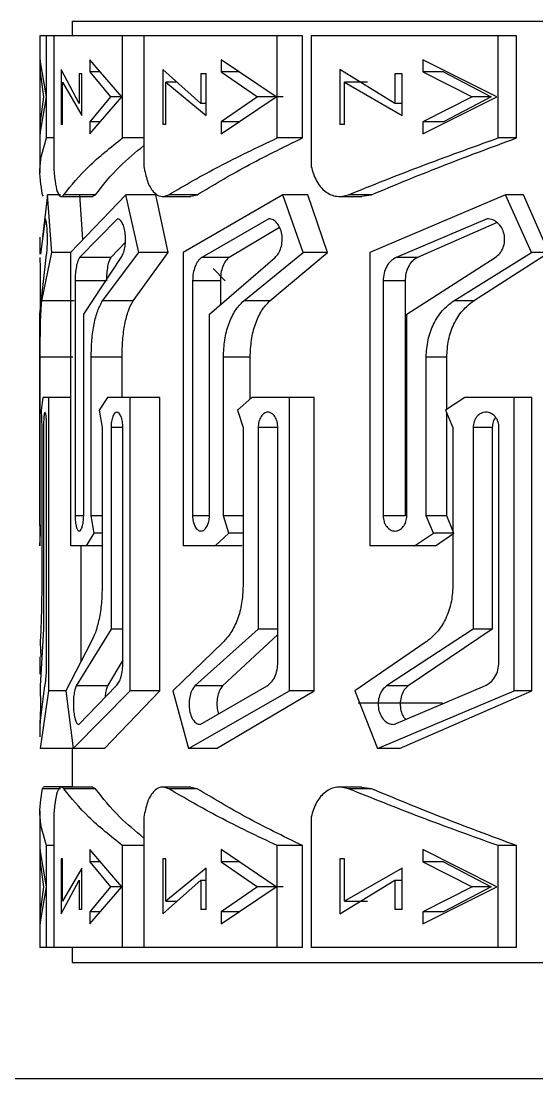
# Model space of a CAD drawing. Header units: millimetres. Extents: x 53 to 376, y 29 to 265.
# Drawn here: x 335.02 to 342.96, y 131.38 to 147.68 of the extents above; entities that cross this region are included whole.
import ezdxf

# ---------------------------------------------------------------- set-up
doc = ezdxf.new("R2010")
doc.units = ezdxf.units.MM

msp = doc.modelspace()

# ---------------------------------------------------------------- linework, layer by layer
at = {"color": 7, "linetype": 'Continuous', "lineweight": 25}
for p, q in [((335.8038, 147.6771), (335.8038, 147.45)), ((335.8038, 147.6771), (367.3038, 147.6771)), ((335.3038, 147.45), (335.3038, 145.342)), ((335.4075, 147.45), (335.3038, 147.45)), ((335.4075, 145.8776), (335.4075, 147.45)), ((335.5176, 147.45), (335.4075, 147.45)), ((335.5176, 147.45), (335.5176, 145.4403)), ((336.5777, 147.45), (335.5176, 147.45)), ((336.5777, 145.8776), (336.5777, 147.45)), ((336.9073, 147.45), (336.5777, 147.45)), ((336.9073, 147.45), (336.9073, 145.4403)), ((338.9612, 147.45), (336.9073, 147.45)), ((338.9612, 145.8776), (338.9612, 147.45)), ((339.3487, 147.45), (338.9612, 147.45)), ((339.3487, 145.8776), (339.3487, 147.45)), ((339.4836, 147.45), (339.4836, 145.4403)), ((342.3649, 147.45), (339.4836, 147.45)), ((342.3649, 145.8776), (342.3649, 147.45)), ((342.6477, 147.45), (342.3649, 147.45)), ((342.6477, 145.8776), (342.6477, 147.45)), ((335.3084, 147.0829), (335.3084, 146.8963)), ((335.4045, 146.5111), (335.3084, 147.0829)), ((336.5673, 146.5111), (336.0749, 147.0829)), ((336.0749, 147.0829), (336.0749, 146.8963)), ((338.9443, 146.5111), (338.0954, 147.0829)), ((338.0954, 147.0829), (338.0954, 146.8963)), ((342.3428, 146.5111), (341.2062, 147.0829)), ((341.2062, 147.0829), (341.2062, 146.8963)), ((335.3084, 146.8963), (335.3594, 146.5111)), ((335.9116, 146.4094), (335.6346, 146.9316)), ((335.6346, 146.9316), (335.6346, 146.0824)), ((335.9531, 146.8631), (335.9116, 146.8631)), ((335.9116, 146.8631), (335.9116, 146.4094)), ((335.9531, 146.2248), (335.9531, 146.8631)), ((336.0749, 146.8963), (336.3937, 146.5111)), ((336.2356, 146.8963), (336.0749, 146.8963)), ((337.7855, 146.4094), (337.1984, 146.9316)), ((337.1984, 146.9316), (337.1984, 146.0824)), ((337.8661, 146.8631), (337.7855, 146.8631)), ((337.7855, 146.8631), (337.7855, 146.4094)), ((337.8661, 146.2248), (337.8661, 146.8631)), ((338.0954, 146.8963), (338.6562, 146.5111)), ((338.3725, 146.8963), (338.0954, 146.8963)), ((340.7749, 146.4094), (339.9252, 146.9316)), ((339.9252, 146.9316), (339.9252, 146.0824)), ((340.8881, 146.8631), (340.7749, 146.8631)), ((340.7749, 146.8631), (340.7749, 146.4094)), ((340.8881, 146.2248), (340.8881, 146.8631)), ((341.2062, 146.8963), (341.9636, 146.5111)), ((341.5246, 146.8963), (341.2062, 146.8963)), ((341.5246, 146.8963), (342.2587, 146.5111)), ((335.6556, 146.0824), (335.6556, 146.7365)), ((335.6556, 146.7365), (335.9531, 146.2248)), ((337.247, 146.0824), (337.247, 146.7365)), ((337.247, 146.7365), (337.8661, 146.2248)), ((337.4178, 146.7365), (337.247, 146.7365)), ((339.9974, 146.0824), (339.9974, 146.7365)), ((339.9974, 146.7365), (340.8881, 146.2248)), ((340.353, 146.7365), (339.9974, 146.7365)), ((335.3594, 146.5111), (335.3084, 146.1259)), ((335.3084, 145.9392), (335.4045, 146.5111)), ((336.3937, 146.5111), (336.0749, 146.1259)), ((336.0749, 145.9392), (336.5673, 146.5111)), ((336.5673, 146.5111), (336.3937, 146.5111)), ((338.6562, 146.5111), (338.0954, 146.1259)), ((338.0954, 145.9392), (338.9443, 146.5111)), ((339.0531, 146.5111), (338.6562, 146.5111)), ((341.9636, 146.5111), (341.2062, 146.1259)), ((341.2062, 145.9392), (342.3428, 146.5111)), ((342.2587, 146.5111), (341.5246, 146.1259)), ((342.2587, 146.5111), (341.9636, 146.5111)), ((337.8661, 146.4094), (337.7855, 146.4094)), ((340.8881, 146.4094), (340.7749, 146.4094)), ((335.3084, 146.1259), (335.3084, 145.9392)), ((335.6556, 146.0824), (335.6346, 146.0824)), ((336.0749, 146.1259), (336.0749, 145.9392)), ((336.2356, 146.1259), (336.0749, 146.1259)), ((337.247, 146.0824), (337.1984, 146.0824)), ((338.0954, 146.1259), (338.0954, 145.9392)), ((338.3725, 146.1259), (338.0954, 146.1259)), ((339.9974, 146.0824), (339.9252, 146.0824)), ((341.2062, 146.1259), (341.2062, 145.9392)), ((341.5246, 146.1259), (341.2062, 146.1259)), ((335.5176, 145.8776), (335.4075, 145.8776)), ((336.9073, 145.8776), (336.5777, 145.8776)), ((339.3487, 145.8776), (338.9612, 145.8776)), ((342.6477, 145.8776), (342.3649, 145.8776)), ((335.363, 144.9823), (335.3454, 145.0029)), ((335.4231, 145.0029), (335.3466, 144.3471)), ((335.4885, 144.1122), (335.4231, 145.0029)), ((335.6204, 145.0029), (335.4231, 145.0029)), ((335.6294, 144.9756), (336.1194, 144.9756)), ((336.1633, 145.0029), (335.6747, 145.0029)), ((336.6302, 145.0029), (335.7779, 144.1122)), ((335.9686, 144.3116), (335.9195, 145.0029)), ((336.1195, 144.9822), (336.1633, 145.0029)), ((336.8275, 144.1122), (336.6302, 145.0029)), ((337.0894, 145.0029), (336.6302, 145.0029)), ((337.2806, 144.1122), (337.0894, 145.0029)), ((337.1862, 144.9756), (337.6284, 144.9756)), ((337.7293, 145.0029), (337.2905, 145.0029)), ((339.0464, 145.0029), (337.5146, 144.1122)), ((337.6282, 144.9823), (337.7293, 145.0029)), ((339.3596, 144.1122), (339.0464, 145.0029)), ((339.4312, 145.0029), (339.0464, 145.0029)), ((339.7348, 144.1122), (339.4312, 145.0029)), ((339.9071, 144.9756), (340.2655, 144.9756)), ((340.4153, 145.0029), (340.0617, 145.0029)), ((340.2652, 144.9823), (340.4153, 145.0029)), ((342.4758, 145.0029), (340.3888, 144.1122)), ((342.8795, 144.1122), (342.4758, 145.0029)), ((342.7551, 145.0029), (342.4758, 145.0029)), ((343.1464, 144.1122), (342.7551, 145.0029)), ((335.3856, 144.6326), (335.3119, 144.0899)), ((336.4992, 144.6326), (335.9177, 144.0366)), ((338.8324, 144.6326), (337.7975, 144.0366)), ((342.1962, 144.6326), (340.7918, 144.0366)), ((342.3492, 144.5735), (341.1229, 144.0366)), ((338.9986, 144.4987), (338.2208, 144.0366)), ((335.3038, 144.3471), (335.3038, 144.0899)), ((336.6228, 144.2735), (336.3988, 144.0366)), ((335.3341, 143.3702), (335.4885, 144.1122)), ((335.7779, 144.1122), (335.4885, 144.1122)), ((335.7779, 144.1122), (335.7779, 139.5962)), ((336.2706, 143.3702), (336.8275, 144.1122)), ((336.7409, 143.3702), (337.2806, 144.1122)), ((337.2806, 144.1122), (336.8275, 144.1122)), ((337.5146, 144.1122), (337.5146, 139.5962)), ((338.4453, 143.3702), (339.3596, 144.1122)), ((338.8486, 143.3702), (339.7348, 144.1122)), ((339.7348, 144.1122), (339.3596, 144.1122)), ((340.3888, 144.1122), (340.3888, 139.5962)), ((341.6819, 143.3702), (342.8795, 144.1122)), ((341.9856, 143.3702), (343.1464, 144.1122)), ((343.1464, 144.1122), (342.8795, 144.1122)), ((335.304, 143.1615), (335.4015, 144.0366)), ((336.3988, 144.0366), (335.9177, 144.0366)), ((335.9794, 143.1615), (336.5568, 144.0366)), ((338.2208, 144.0366), (337.7975, 144.0366)), ((337.9165, 143.1615), (338.9272, 144.0366)), ((341.1229, 144.0366), (340.7918, 144.0366)), ((340.9585, 143.1615), (342.3205, 144.0366)), ((337.9728, 143.8646), (338.1603, 143.6771)), ((335.3094, 143.675), (335.3094, 143.2108)), ((335.8473, 143.675), (335.8473, 140.0583)), ((336.3306, 143.675), (335.8473, 143.675)), ((337.6576, 143.675), (337.6576, 140.0583)), ((338.0851, 143.675), (337.6576, 143.675)), ((338.0851, 143.675), (338.0851, 143.3076)), ((340.5937, 143.675), (340.5937, 140.0583)), ((340.9309, 143.675), (340.5937, 143.675)), ((340.9309, 143.675), (340.9309, 140.0583)), ((335.8332, 143.3702), (335.3341, 143.3702)), ((336.7409, 143.3702), (336.2706, 143.3702)), ((338.8486, 143.3702), (338.4453, 143.3702)), ((341.9856, 143.3702), (341.6819, 143.3702)), ((335.304, 140.0583), (335.304, 143.1615)), ((335.9794, 140.0583), (335.9794, 143.1615)), ((337.9165, 140.0583), (337.9165, 143.1615)), ((340.9585, 140.0583), (340.9585, 143.1615)), ((335.3101, 140.0583), (335.3101, 142.5004)), ((335.8099, 142.5004), (335.3101, 142.5004)), ((336.0948, 140.0583), (336.0948, 142.5004)), ((336.5705, 142.5004), (336.0948, 142.5004)), ((336.5705, 141.8783), (336.5705, 142.5004)), ((338.1319, 140.0583), (338.1319, 142.5004)), ((338.5449, 142.5004), (338.1319, 142.5004)), ((338.5449, 141.8545), (338.5449, 142.5004)), ((341.2564, 140.0583), (341.2564, 142.5004)), ((341.5733, 142.5004), (341.2564, 142.5004)), ((341.5733, 141.6999), (341.5733, 142.5004)), ((335.3486, 141.8783), (335.325, 141.6863)), ((335.4434, 141.8783), (335.3486, 141.8783)), ((335.4434, 137.3622), (335.4434, 141.8783)), ((335.7779, 141.8783), (335.4434, 141.8783)), ((336.3445, 141.8783), (336.2157, 141.6863)), ((336.6946, 141.8783), (336.3445, 141.8783)), ((336.6946, 137.3622), (336.6946, 141.8783)), ((337.1518, 141.8783), (336.6946, 141.8783)), ((337.1518, 137.3622), (337.1518, 141.8783)), ((338.5726, 141.8783), (338.349, 141.6863)), ((339.1497, 141.8783), (338.5726, 141.8783)), ((339.1497, 137.3622), (339.1497, 141.8783)), ((339.5313, 141.8783), (339.1497, 141.8783)), ((339.5313, 137.3622), (339.5313, 141.8783)), ((341.8523, 141.8783), (341.5521, 141.6863)), ((342.6096, 141.8783), (341.8523, 141.8783)), ((342.6096, 137.3622), (342.6096, 141.8783)), ((342.8848, 141.8783), (342.6096, 141.8783)), ((342.8848, 137.3622), (342.8848, 141.8783)), ((335.325, 141.6863), (335.3331, 141.4161)), ((336.2157, 141.6863), (336.2646, 141.4161)), ((338.349, 141.6863), (338.4347, 141.4161)), ((341.5521, 141.6863), (341.6677, 141.4161)), ((341.5733, 140.0583), (341.5733, 141.6368)), ((335.3331, 141.4161), (335.3331, 138.974)), ((335.361, 141.4161), (335.361, 138.3129)), ((335.4092, 137.7994), (335.4092, 141.4161)), ((336.2646, 141.4161), (336.2646, 138.974)), ((336.4007, 141.4161), (336.4007, 138.3129)), ((336.5836, 137.7994), (336.5836, 141.4161)), ((338.4347, 141.4161), (338.4347, 138.974)), ((338.668, 141.4161), (338.668, 138.3129)), ((338.9708, 137.7994), (338.9708, 141.4161)), ((341.6677, 141.4161), (341.6677, 138.974)), ((341.9792, 141.4161), (341.9792, 138.3129)), ((342.2738, 141.4161), (341.9792, 141.4161)), ((342.2738, 141.4161), (342.2738, 138.3129)), ((342.3774, 137.7994), (342.3774, 141.4161)), ((335.3148, 139.7881), (335.3101, 140.0583)), ((336.1405, 139.7881), (336.0948, 140.0583)), ((336.2646, 140.0583), (336.0948, 140.0583)), ((338.2149, 139.7881), (338.1319, 140.0583)), ((338.4347, 140.0583), (338.1319, 140.0583)), ((340.9309, 140.0583), (340.5937, 140.0583)), ((341.37, 139.7881), (341.2564, 140.0583)), ((341.5733, 140.0583), (341.2564, 140.0583)), ((341.6833, 139.7881), (341.5733, 140.0583)), ((335.3038, 139.9068), (335.3038, 139.5962)), ((335.3053, 139.5962), (335.3148, 139.7881)), ((336.0251, 139.5962), (336.1405, 139.7881)), ((336.2646, 139.7881), (336.1405, 139.7881)), ((338.0029, 139.5962), (338.2149, 139.7881)), ((338.4347, 139.7881), (338.2149, 139.7881)), ((341.0785, 139.5962), (341.37, 139.7881)), ((341.6833, 139.7881), (341.37, 139.7881)), ((341.4008, 139.5962), (341.6833, 139.7881)), ((335.3053, 139.5962), (335.3038, 139.5962)), ((336.0251, 139.5962), (335.7779, 139.5962)), ((335.9391, 137.815), (335.9391, 139.5962)), ((336.2646, 139.5962), (336.0251, 139.5962)), ((338.0029, 139.5962), (337.5146, 139.5962)), ((338.4198, 139.5962), (338.0029, 139.5962)), ((341.0785, 139.5962), (340.3888, 139.5962)), ((341.4008, 139.5962), (341.0785, 139.5962)), ((335.361, 138.3129), (335.3078, 137.4378)), ((336.4007, 138.3129), (335.8651, 137.4378)), ((336.5836, 138.3129), (336.4007, 138.3129)), ((338.668, 138.3129), (337.6935, 137.4378)), ((338.9708, 138.2261), (338.12, 137.4378)), ((338.9708, 138.3129), (338.668, 138.3129)), ((341.9792, 138.3129), (340.6448, 137.4378)), ((342.2738, 138.3129), (340.9804, 137.4378)), ((342.2738, 138.3129), (341.9792, 138.3129)), ((335.3096, 138.1043), (335.3175, 137.8846)), ((336.0893, 138.1043), (335.7039, 137.3622)), ((338.1219, 138.1043), (337.3556, 137.3622)), ((341.2427, 138.1043), (340.1576, 137.3622)), ((335.3038, 137.8846), (335.3038, 137.6195)), ((336.5836, 137.8352), (336.3479, 137.4378)), ((335.313, 136.4716), (335.4434, 137.3622)), ((335.3139, 136.9104), (335.3811, 137.4378)), ((335.7039, 137.3622), (335.4434, 137.3622)), ((335.7039, 137.3622), (335.8172, 136.4716)), ((335.8172, 136.4716), (336.6946, 137.3622)), ((336.3479, 137.4378), (335.8651, 137.4378)), ((335.9053, 136.8419), (336.482, 137.4378)), ((336.3014, 136.4716), (337.1518, 137.3622)), ((337.1518, 137.3622), (336.6946, 137.3622)), ((337.3556, 137.3622), (337.5963, 136.4716)), ((337.5963, 136.4716), (339.1497, 137.3622)), ((338.12, 137.4378), (337.6935, 137.4378)), ((337.7732, 136.8419), (338.804, 137.4378)), ((338.0258, 136.4716), (339.5313, 137.3622)), ((339.5313, 137.3622), (339.1497, 137.3622)), ((340.1576, 137.3622), (340.5062, 136.4716)), ((340.5062, 136.4716), (342.6096, 137.3622)), ((340.9804, 137.4378), (340.6448, 137.4378)), ((340.7575, 136.8419), (342.1588, 137.4378)), ((340.8461, 136.4716), (342.8848, 137.3622)), ((342.8848, 137.3622), (342.6096, 137.3622)), ((340.2069, 137.1771), (341.5069, 137.1771)), ((335.3038, 136.9104), (335.3038, 136.6529)), ((335.8127, 136.4716), (335.313, 136.4716)), ((335.8038, 136.4716), (335.8038, 135.8785)), ((336.3014, 136.4716), (335.8172, 136.4716)), ((338.0258, 136.4716), (337.5963, 136.4716)), ((340.8461, 136.4716), (340.5062, 136.4716)), ((335.3454, 135.8512), (335.3608, 135.8693)), ((335.8038, 135.879), (335.3603, 135.879)), ((336.1194, 135.8785), (335.6294, 135.8785)), ((336.1633, 135.8512), (335.6747, 135.8512)), ((336.1633, 135.8512), (336.1195, 135.8718)), ((337.6284, 135.8785), (337.1863, 135.8785)), ((337.7293, 135.8512), (337.2905, 135.8512)), ((337.7293, 135.8512), (337.6283, 135.8718)), ((340.2656, 135.8785), (339.9072, 135.8785)), ((340.4153, 135.8512), (340.0617, 135.8512)), ((340.4153, 135.8512), (340.2652, 135.8718)), ((335.3038, 135.5121), (335.3038, 133.4041)), ((335.5176, 135.4139), (335.5176, 133.4041)), ((336.9073, 135.4139), (336.9073, 133.4041)), ((339.4836, 135.4139), (339.4836, 133.4041)), ((335.5176, 134.9765), (335.4075, 134.9765)), ((335.4075, 133.4041), (335.4075, 134.9765)), ((336.5777, 133.4041), (336.5777, 134.9765)), ((336.9073, 134.9765), (336.5777, 134.9765)), ((338.9612, 133.4041), (338.9612, 134.9765)), ((339.3487, 134.9765), (338.9612, 134.9765)), ((339.3487, 133.4041), (339.3487, 134.9765)), ((342.3649, 133.4041), (342.3649, 134.9765)), ((342.6477, 134.9765), (342.3649, 134.9765)), ((342.6477, 133.4041), (342.6477, 134.9765)), ((335.3084, 134.9149), (335.3084, 134.7282)), ((335.4045, 134.343), (335.3084, 134.9149)), ((335.6556, 134.7717), (335.6346, 134.7717)), ((335.6346, 134.7717), (335.6346, 133.9225)), ((335.6556, 134.1176), (335.6556, 134.7717)), ((336.5673, 134.343), (336.0749, 134.9149)), ((336.0749, 134.9149), (336.0749, 134.7282)), ((337.247, 134.7717), (337.1984, 134.7717)), ((337.1984, 134.7717), (337.1984, 133.9225)), ((337.247, 134.1176), (337.247, 134.7717)), ((338.9443, 134.343), (338.0954, 134.9149)), ((338.0954, 134.9149), (338.0954, 134.7282)), ((339.9974, 134.7717), (339.9252, 134.7717)), ((339.9252, 134.7717), (339.9252, 133.9225)), ((339.9974, 134.1176), (339.9974, 134.7717)), ((342.3428, 134.343), (341.2062, 134.9149)), ((341.2062, 134.9149), (341.2062, 134.7282)), ((335.3084, 134.7282), (335.3594, 134.343)), ((335.9531, 134.6293), (335.6556, 134.1176)), ((335.9531, 133.991), (335.9531, 134.6293)), ((336.0749, 134.7282), (336.3937, 134.343)), ((336.2356, 134.7282), (336.0749, 134.7282)), ((337.8661, 134.6293), (337.247, 134.1176)), ((337.8661, 133.991), (337.8661, 134.6293)), ((338.0954, 134.7282), (338.6562, 134.343)), ((338.3725, 134.7282), (338.0954, 134.7282)), ((340.8881, 134.6293), (339.9974, 134.1176)), ((340.8881, 133.991), (340.8881, 134.6293)), ((341.2062, 134.7282), (341.9636, 134.343)), ((341.5246, 134.7282), (341.2062, 134.7282)), ((341.5246, 134.7282), (342.2587, 134.343)), ((335.6346, 133.9225), (335.9116, 134.4447)), ((335.9116, 134.4447), (335.9116, 133.991)), ((337.1984, 133.9225), (337.7855, 134.4447)), ((337.7855, 134.4447), (337.7855, 133.991)), ((337.7855, 134.4447), (337.8661, 134.4447)), ((339.9252, 133.9225), (340.7749, 134.4447)), ((340.7749, 134.4447), (340.7749, 133.991)), ((340.7749, 134.4447), (340.8881, 134.4447)), ((335.3594, 134.343), (335.3084, 133.9578)), ((335.3084, 133.7712), (335.4045, 134.343)), ((336.0749, 133.7712), (336.5673, 134.343)), ((336.3937, 134.343), (336.0749, 133.9578)), ((336.5673, 134.343), (336.3937, 134.343)), ((338.0954, 133.7712), (338.9443, 134.343)), ((338.6562, 134.343), (338.0954, 133.9578)), ((339.0531, 134.343), (338.6562, 134.343)), ((341.2062, 133.7712), (342.3428, 134.343)), ((341.9636, 134.343), (341.2062, 133.9578)), ((342.2587, 134.343), (341.5246, 133.9578)), ((342.2587, 134.343), (341.9636, 134.343)), ((337.247, 134.1176), (337.4178, 134.1176)), ((339.9974, 134.1176), (340.353, 134.1176)), ((335.3084, 133.9578), (335.3084, 133.7712)), ((335.9531, 133.991), (335.9116, 133.991)), ((336.0749, 133.9578), (336.0749, 133.7712)), ((336.2356, 133.9578), (336.0749, 133.9578)), ((337.8661, 133.991), (337.7855, 133.991)), ((338.0954, 133.9578), (338.0954, 133.7712)), ((338.3725, 133.9578), (338.0954, 133.9578)), ((340.8881, 133.991), (340.7749, 133.991)), ((341.2062, 133.9578), (341.2062, 133.7712)), ((341.5246, 133.9578), (341.2062, 133.9578)), ((335.4075, 133.4041), (335.3038, 133.4041)), ((335.5176, 133.4041), (335.4075, 133.4041)), ((336.5777, 133.4041), (335.5176, 133.4041)), ((335.8038, 133.4041), (335.8038, 133.1771)), ((336.9073, 133.4041), (336.5777, 133.4041)), ((338.9612, 133.4041), (336.9073, 133.4041)), ((339.3487, 133.4041), (338.9612, 133.4041)), ((342.3649, 133.4041), (339.4836, 133.4041)), ((342.6477, 133.4041), (342.3649, 133.4041)), ((335.8038, 133.1771), (367.3038, 133.1771)), ((362.9728, 131.3828), (302.9494, 131.3828))]:
    msp.add_line(p, q, dxfattribs=at)
at = {"color": 8, "linetype": 'Continuous', "lineweight": 25}
for p, q in [((336.5836, 141.4161), (336.4007, 141.4161)), ((338.9708, 141.4161), (338.668, 141.4161)), ((335.9794, 140.0583), (335.8473, 140.0583)), ((337.9165, 140.0583), (337.6576, 140.0583)), ((335.6205, 135.8512), (335.3454, 135.8512))]:
    msp.add_line(p, q, dxfattribs=at)
at = {"color": 7, "linetype": 'Continuous', "lineweight": 25}
for points, knots in [([(335.3454, 145.0029), (335.3212, 145.1487), (335.2728, 145.4403), (335.3626, 145.7318), (335.4075, 145.8776)], [0, 0, 0, 0, 0.4999999, 1, 1, 1, 1]), ([(335.6747, 145.0029), (335.7923, 145.1487), (336.0274, 145.4403), (336.3943, 145.7318), (336.5777, 145.8776)], [0, 0, 0, 0, 0.5, 1, 1, 1, 1]), ([(337.2905, 145.0029), (337.5402, 145.1487), (338.0398, 145.4403), (338.6541, 145.7318), (338.9612, 145.8776)], [0, 0, 0, 0, 0.5000001, 1, 1, 1, 1]), ([(337.7293, 145.0029), (337.9714, 145.1487), (338.4556, 145.4403), (339.051, 145.7318), (339.3487, 145.8776)], [0, 0, 0, 0, 0.4999999, 1, 1, 1, 1]), ([(340.0617, 145.0029), (340.4235, 145.1487), (341.1471, 145.4403), (341.959, 145.7318), (342.3649, 145.8776)], [0, 0, 0, 0, 0.5, 1, 1, 1, 1]), ([(340.4153, 145.0029), (340.766, 145.1487), (341.4673, 145.4403), (342.2542, 145.7318), (342.6477, 145.8776)], [0, 0, 0, 0, 0.5000002, 1, 1, 1, 1]), ([(336.1633, 145.0029), (336.2756, 145.1487), (336.4709, 145.4021), (336.7772, 145.6555), (336.9073, 145.7632)], [0, 0, 0, 0, 0.5752583, 1, 1, 1, 1]), ([(335.5176, 145.4403), (335.5233, 145.361), (335.5349, 145.2014), (335.5719, 145.039), (335.6202, 144.9571), (335.6565, 144.9876), (335.6747, 145.0029)], [0, 0, 0, 0, 0.2464346, 0.4957896, 0.747603, 1, 1, 1, 1]), ([(336.9073, 145.4403), (336.9226, 145.361), (336.9535, 145.2014), (337.0484, 145.039), (337.1659, 144.9571), (337.2489, 144.9876), (337.2905, 145.0029)], [0, 0, 0, 0, 0.2464349, 0.4957897, 0.747603, 1, 1, 1, 1]), ([(339.4836, 145.4403), (339.5073, 145.361), (339.5549, 145.2014), (339.6999, 145.039), (339.8772, 144.9571), (340.0002, 144.9876), (340.0617, 145.0029)], [0, 0, 0, 0, 0.2464344, 0.49579, 0.7476028, 1, 1, 1, 1]), ([(335.4015, 144.0366), (335.4048, 144.0557), (335.4115, 144.094), (335.4187, 144.1845), (335.4221, 144.2884), (335.421, 144.3962), (335.4156, 144.4944), (335.407, 144.5715), (335.3964, 144.6228), (335.3892, 144.6293), (335.3856, 144.6326)], [0, 0, 0, 0, 0.1253827, 0.2504262, 0.3754313, 0.5003876, 0.6252943, 0.7501878, 0.875078, 1, 1, 1, 1]), ([(336.5568, 144.0366), (336.5685, 144.0557), (336.5918, 144.094), (336.6157, 144.1845), (336.6269, 144.2884), (336.6233, 144.3962), (336.6056, 144.4944), (336.5763, 144.5715), (336.5394, 144.6228), (336.5126, 144.6293), (336.4992, 144.6326)], [0, 0, 0, 0, 0.1253832, 0.2504268, 0.3754319, 0.5003881, 0.6252946, 0.7501883, 0.8750787, 1, 1, 1, 1]), ([(338.9272, 144.0366), (338.9462, 144.0557), (338.9842, 144.094), (339.023, 144.1845), (339.041, 144.2884), (339.0352, 144.3962), (339.0065, 144.4944), (338.959, 144.5715), (338.8987, 144.6228), (338.8545, 144.6293), (338.8324, 144.6326)], [0, 0, 0, 0, 0.1253834, 0.2504274, 0.3754322, 0.5003884, 0.625295, 0.7501894, 0.8750792, 1, 1, 1, 1]), ([(342.3205, 144.0366), (342.3453, 144.0557), (342.395, 144.094), (342.4454, 144.1845), (342.4688, 144.2884), (342.4613, 144.3962), (342.4239, 144.4944), (342.3621, 144.5715), (342.2832, 144.6228), (342.2252, 144.6293), (342.1962, 144.6326)], [0, 0, 0, 0, 0.1253833, 0.2504264, 0.3754315, 0.5003877, 0.6252944, 0.7501882, 0.8750783, 1, 1, 1, 1]), ([(335.3046, 144.0366), (335.3051, 144.0206), (335.306, 143.9887), (335.3077, 143.9019), (335.3091, 143.7948), (335.3093, 143.7149), (335.3094, 143.675)], [0, 0, 0, 0, 0.2509154, 0.5007371, 0.7503873, 1, 1, 1, 1]), ([(335.9177, 144.0366), (335.9077, 144.0206), (335.8878, 143.9887), (335.8653, 143.9019), (335.8502, 143.7948), (335.8482, 143.7149), (335.8473, 143.675)], [0, 0, 0, 0, 0.2509146, 0.500737, 0.7503871, 1, 1, 1, 1]), ([(336.3988, 144.0366), (336.389, 144.0203), (336.3694, 143.9877), (336.3477, 143.9001), (336.3333, 143.7934), (336.3315, 143.7145), (336.3306, 143.675)], [0, 0, 0, 0, 0.2509886, 0.50076431, 0.75038717, 1, 1, 1, 1]), ([(337.7975, 144.0366), (337.7779, 144.0206), (337.7387, 143.9887), (337.6939, 143.9019), (337.6635, 143.7948), (337.6595, 143.7149), (337.6576, 143.675)], [0, 0, 0, 0, 0.25091532, 0.50073654, 0.75038704, 1, 1, 1, 1]), ([(338.2208, 144.0366), (338.2015, 144.0203), (338.163, 143.9877), (338.1197, 143.9001), (338.0907, 143.7934), (338.087, 143.7145), (338.0851, 143.675)], [0, 0, 0, 0, 0.25098881, 0.50076412, 0.75038684, 1, 1, 1, 1]), ([(340.7918, 144.0366), (340.7641, 144.0206), (340.7089, 143.9887), (340.6454, 143.9019), (340.6021, 143.7948), (340.5965, 143.7149), (340.5937, 143.675)], [0, 0, 0, 0, 0.2509139, 0.5007371, 0.7503871, 1, 1, 1, 1]), ([(341.1229, 144.0366), (341.0957, 144.0203), (341.0415, 143.9877), (340.98, 143.9001), (340.9388, 143.7934), (340.9335, 143.7145), (340.9309, 143.675)], [0, 0, 0, 0, 0.25099076, 0.50076491, 0.75038779, 1, 1, 1, 1]), ([(335.3101, 142.5004), (335.3103, 142.5896), (335.3106, 142.7683), (335.3143, 143.015), (335.321, 143.2282), (335.3297, 143.3227), (335.3341, 143.3702)], [0, 0, 0, 0, 0.2477042, 0.4965144, 0.7472051, 1, 1, 1, 1]), ([(336.0948, 142.5004), (336.097, 142.5896), (336.1015, 142.7683), (336.1375, 143.015), (336.1924, 143.2282), (336.2445, 143.3227), (336.2706, 143.3702)], [0, 0, 0, 0, 0.2477042, 0.4965147, 0.7472051, 1, 1, 1, 1]), ([(336.5705, 142.5004), (336.5726, 142.5895), (336.5769, 142.7677), (336.6117, 143.0141), (336.6648, 143.2274), (336.7155, 143.3226), (336.7409, 143.3702)], [0, 0, 0, 0, 0.2500014, 0.5000023, 0.7500016, 1, 1, 1, 1]), ([(338.1319, 142.5004), (338.136, 142.5896), (338.1442, 142.7683), (338.2097, 143.015), (338.3083, 143.2282), (338.3995, 143.3227), (338.4453, 143.3702)], [0, 0, 0, 0, 0.2477041, 0.4965144, 0.747205, 1, 1, 1, 1]), ([(338.5449, 142.5004), (338.5489, 142.5895), (338.5567, 142.7677), (338.62, 143.0141), (338.7153, 143.2274), (338.8042, 143.3226), (338.8486, 143.3702)], [0, 0, 0, 0, 0.2500013, 0.500002, 0.7500008, 1, 1, 1, 1]), ([(341.2564, 142.5004), (341.262, 142.5896), (341.2733, 142.7683), (341.3629, 143.015), (341.4973, 143.2282), (341.6202, 143.3227), (341.6819, 143.3702)], [0, 0, 0, 0, 0.2477043, 0.4965143, 0.7472049, 1, 1, 1, 1]), ([(341.5733, 142.5004), (341.5787, 142.5895), (341.5895, 142.7677), (341.6761, 143.0141), (341.806, 143.2274), (341.9258, 143.3226), (341.9856, 143.3702)], [0, 0, 0, 0, 0.2500013, 0.5000026, 0.7500012, 1, 1, 1, 1]), ([(335.4092, 141.4161), (335.4091, 141.4319), (335.4088, 141.4633), (335.4072, 141.5084), (335.4046, 141.5498), (335.4, 141.5975), (335.3928, 141.6406), (335.3832, 141.6583), (335.3742, 141.6406), (335.3669, 141.5892), (335.3629, 141.5234), (335.3613, 141.4633), (335.3611, 141.4319), (335.361, 141.4161)], [0, 0, 0, 0, 0.0628576, 0.1254665, 0.1879466, 0.2507862, 0.3754484, 0.5001629, 0.6249389, 0.7497258, 0.8744835, 0.9372482, 1, 1, 1, 1]), ([(336.5836, 141.4161), (336.5832, 141.4319), (336.5824, 141.4633), (336.5766, 141.5084), (336.5678, 141.5498), (336.5519, 141.5975), (336.526, 141.6406), (336.4904, 141.6583), (336.4553, 141.6406), (336.4255, 141.5892), (336.4089, 141.5234), (336.4017, 141.4633), (336.4011, 141.4319), (336.4007, 141.4161)], [0, 0, 0, 0, 0.0628576, 0.1254663, 0.1879464, 0.2507863, 0.3754485, 0.5001629, 0.6249393, 0.7497261, 0.8744834, 0.9372482, 1, 1, 1, 1]), ([(338.9708, 141.4161), (338.9702, 141.4319), (338.9689, 141.4633), (338.9595, 141.5084), (338.9451, 141.5498), (338.9191, 141.5975), (338.8767, 141.6406), (338.818, 141.6583), (338.7597, 141.6406), (338.7098, 141.5892), (338.6818, 141.5234), (338.6698, 141.4633), (338.6686, 141.4319), (338.668, 141.4161)], [0, 0, 0, 0, 0.0628576, 0.1254666, 0.1879464, 0.250786, 0.3754489, 0.5001627, 0.6249389, 0.7497257, 0.8744832, 0.9372482, 1, 1, 1, 1]), ([(342.3774, 141.4161), (342.3766, 141.4319), (342.375, 141.4633), (342.3627, 141.5084), (342.3438, 141.5498), (342.3099, 141.5975), (342.2544, 141.6406), (342.1773, 141.6583), (342.1005, 141.6406), (342.0346, 141.5892), (341.9976, 141.5234), (341.9816, 141.4633), (341.98, 141.4319), (341.9792, 141.4161)], [0, 0, 0, 0, 0.0628577, 0.1254666, 0.1879461, 0.2507863, 0.375448, 0.5001635, 0.6249395, 0.749726, 0.8744834, 0.937248, 1, 1, 1, 1]), ([(342.3249, 141.574), (342.3109, 141.5525), (342.281, 141.5065), (342.2763, 141.4475), (342.2738, 141.4161)], [0, 0, 0, 0, 0.4677133, 1, 1, 1, 1]), ([(335.3039, 139.9068), (335.3039, 139.9258), (335.3039, 139.957), (335.3039, 140.0112), (335.3039, 140.0426), (335.304, 140.0583)], [0, 0, 0, 0, 0.4361267, 0.7180923, 1, 1, 1, 1]), ([(335.8473, 140.0583), (335.8475, 140.0425), (335.848, 140.0111), (335.8519, 139.966), (335.8578, 139.9246), (335.8685, 139.877), (335.8862, 139.8339), (335.9114, 139.8161), (335.9372, 139.8339), (335.9599, 139.8852), (335.9729, 139.9511), (335.9785, 140.0111), (335.9791, 140.0426), (335.9794, 140.0583)], [0, 0, 0, 0, 0.0628576, 0.1254665, 0.1879465, 0.2507862, 0.3754481, 0.5001626, 0.6249394, 0.7497257, 0.8744832, 0.9372482, 1, 1, 1, 1]), ([(337.6576, 140.0583), (337.6581, 140.0425), (337.6591, 140.0111), (337.6668, 139.966), (337.6787, 139.9246), (337.7002, 139.877), (337.7356, 139.8339), (337.7854, 139.8161), (337.8356, 139.8339), (337.8794, 139.8852), (337.9042, 139.9511), (337.915, 140.0111), (337.916, 140.0426), (337.9165, 140.0583)], [0, 0, 0, 0, 0.0628577, 0.12546654, 0.18794669, 0.2507859, 0.37544876, 0.50016284, 0.62493898, 0.74972532, 0.87448339, 0.93724817, 1, 1, 1, 1]), ([(340.5937, 140.0583), (340.5944, 140.0425), (340.5958, 140.0111), (340.6069, 139.966), (340.6238, 139.9246), (340.6542, 139.877), (340.7045, 139.8339), (340.7747, 139.8161), (340.8454, 139.8339), (340.9066, 139.8852), (340.9413, 139.9511), (340.9563, 140.0111), (340.9578, 140.0426), (340.9585, 140.0583)], [0, 0, 0, 0, 0.0628575, 0.1254664, 0.1879464, 0.250786, 0.3754489, 0.5001637, 0.6249397, 0.7497261, 0.8744833, 0.9372483, 1, 1, 1, 1]), ([(335.3331, 138.974), (335.3326, 138.8849), (335.3317, 138.7062), (335.3252, 138.4594), (335.3169, 138.2462), (335.312, 138.1517), (335.3096, 138.1043)], [0, 0, 0, 0, 0.2477043, 0.4965115, 0.7472049, 1, 1, 1, 1]), ([(336.2646, 138.974), (336.2621, 138.8849), (336.2572, 138.7062), (336.2185, 138.4594), (336.162, 138.2462), (336.1136, 138.1517), (336.0893, 138.1043)], [0, 0, 0, 0, 0.2477044, 0.4965118, 0.7472051, 1, 1, 1, 1]), ([(338.4347, 138.974), (338.4304, 138.8849), (338.4218, 138.7062), (338.354, 138.4594), (338.254, 138.2462), (338.1661, 138.1517), (338.1219, 138.1043)], [0, 0, 0, 0, 0.2477042, 0.4965117, 0.747205, 1, 1, 1, 1]), ([(341.6677, 138.974), (341.6619, 138.8849), (341.6504, 138.7062), (341.559, 138.4594), (341.4235, 138.2462), (341.3031, 138.1517), (341.2427, 138.1043)], [0, 0, 0, 0, 0.2477043, 0.4965112, 0.747205, 1, 1, 1, 1]), ([(335.3811, 137.4378), (335.3847, 137.4538), (335.3921, 137.4858), (335.4013, 137.5725), (335.4079, 137.6796), (335.4087, 137.7595), (335.4092, 137.7994)], [0, 0, 0, 0, 0.2509146, 0.5007362, 0.7503872, 1, 1, 1, 1]), ([(336.482, 137.4378), (336.4959, 137.4538), (336.5236, 137.4858), (336.5565, 137.5725), (336.5792, 137.6796), (336.5821, 137.7595), (336.5836, 137.7994)], [0, 0, 0, 0, 0.2509148, 0.5007377, 0.7503874, 1, 1, 1, 1]), ([(338.804, 137.4378), (338.8269, 137.4538), (338.8728, 137.4858), (338.9266, 137.5725), (338.9636, 137.6796), (338.9684, 137.7595), (338.9708, 137.7994)], [0, 0, 0, 0, 0.250914, 0.5007368, 0.7503875, 1, 1, 1, 1]), ([(342.1588, 137.4378), (342.1891, 137.4538), (342.2494, 137.4858), (342.3198, 137.5725), (342.368, 137.6796), (342.3743, 137.7595), (342.3774, 137.7994)], [0, 0, 0, 0, 0.25091319, 0.50073621, 0.75038722, 1, 1, 1, 1]), ([(335.3078, 137.4378), (335.3085, 137.4187), (335.3099, 137.3804), (335.3118, 137.2899), (335.3127, 137.186), (335.3124, 137.0782), (335.311, 136.98), (335.3089, 136.9029), (335.3067, 136.8517), (335.3057, 136.8451), (335.3051, 136.8419)], [0, 0, 0, 0, 0.1253827, 0.2504264, 0.3754315, 0.5003877, 0.6252946, 0.7501882, 0.8750783, 1, 1, 1, 1]), ([(335.8651, 137.4378), (335.8573, 137.4187), (335.8417, 137.3804), (335.8264, 137.2899), (335.8193, 137.186), (335.8216, 137.0782), (335.8329, 136.98), (335.852, 136.9029), (335.8768, 136.8517), (335.8958, 136.8451), (335.9053, 136.8419)], [0, 0, 0, 0, 0.1253829, 0.2504265, 0.3754316, 0.5003878, 0.6252946, 0.7501881, 0.8750784, 1, 1, 1, 1]), ([(336.3479, 137.4378), (336.3404, 137.4183), (336.3254, 137.3794), (336.3128, 137.3125), (336.3103, 137.2692), (336.3098, 137.2599)], [0, 0, 0, 0, 0.440744, 0.8801672, 1, 1, 1, 1]), ([(337.6935, 137.4378), (337.6778, 137.4187), (337.6465, 137.3804), (337.6151, 137.2899), (337.6006, 137.186), (337.6053, 137.0782), (337.6284, 136.98), (337.6671, 136.9029), (337.717, 136.8517), (337.7545, 136.8451), (337.7732, 136.8419)], [0, 0, 0, 0, 0.12538275, 0.25042649, 0.37543149, 0.50038779, 0.62529463, 0.75018852, 0.87507816, 1, 1, 1, 1]), ([(338.12, 137.4378), (338.1047, 137.4185), (338.0741, 137.3798), (338.0439, 137.2894), (338.0304, 137.1873), (338.033, 137.0864), (338.0478, 137.0298), (338.0544, 137.0045)], [0, 0, 0, 0, 0.2083991, 0.4161735, 0.6239443, 0.8317332, 1, 1, 1, 1]), ([(340.6448, 137.4378), (340.6225, 137.4187), (340.5779, 137.3804), (340.5331, 137.2899), (340.5123, 137.186), (340.519, 137.0782), (340.5521, 136.98), (340.6073, 136.9029), (340.6782, 136.8517), (340.7311, 136.8451), (340.7575, 136.8419)], [0, 0, 0, 0, 0.1253822, 0.2504266, 0.3754317, 0.500388, 0.6252945, 0.7501883, 0.8750791, 1, 1, 1, 1]), ([(340.9804, 137.4378), (340.9586, 137.4185), (340.9151, 137.3798), (340.8722, 137.2896), (340.8522, 137.1869), (340.8585, 137.0811), (340.887, 136.9857), (340.922, 136.9401), (340.9384, 136.9188)], [0, 0, 0, 0, 0.1706529, 0.3407934, 0.5109322, 0.6810853, 0.8512212, 1, 1, 1, 1]), ([(335.4075, 134.9765), (335.3626, 135.1223), (335.2728, 135.4139), (335.3212, 135.7054), (335.3454, 135.8512)], [0, 0, 0, 0, 0.5000001, 1, 1, 1, 1]), ([(335.6747, 135.8512), (335.6565, 135.8665), (335.6202, 135.897), (335.5719, 135.8151), (335.5349, 135.6527), (335.5233, 135.4932), (335.5176, 135.4139)], [0, 0, 0, 0, 0.252397, 0.5042097, 0.753565, 1, 1, 1, 1]), ([(336.5777, 134.9765), (336.3943, 135.1223), (336.0274, 135.4139), (335.7923, 135.7054), (335.6747, 135.8512)], [0, 0, 0, 0, 0.5, 1, 1, 1, 1]), ([(336.9073, 135.0909), (336.7772, 135.1986), (336.4709, 135.452), (336.2756, 135.7054), (336.1633, 135.8512)], [0, 0, 0, 0, 0.424742, 1, 1, 1, 1]), ([(337.2905, 135.8512), (337.2489, 135.8665), (337.1659, 135.897), (337.0484, 135.8151), (336.9535, 135.6527), (336.9226, 135.4932), (336.9073, 135.4139)], [0, 0, 0, 0, 0.252397, 0.5042097, 0.7535647, 1, 1, 1, 1]), ([(338.9612, 134.9765), (338.6541, 135.1223), (338.0398, 135.4139), (337.5402, 135.7054), (337.2905, 135.8512)], [0, 0, 0, 0, 0.4999999, 1, 1, 1, 1]), ([(339.3487, 134.9765), (339.051, 135.1223), (338.4556, 135.4139), (337.9714, 135.7054), (337.7293, 135.8512)], [0, 0, 0, 0, 0.5000001, 1, 1, 1, 1]), ([(340.0617, 135.8512), (340.0002, 135.8665), (339.8772, 135.897), (339.6999, 135.8151), (339.5549, 135.6527), (339.5073, 135.4932), (339.4836, 135.4139)], [0, 0, 0, 0, 0.2523972, 0.5042094, 0.7535653, 1, 1, 1, 1]), ([(342.3649, 134.9765), (341.959, 135.1223), (341.1471, 135.4139), (340.4235, 135.7054), (340.0617, 135.8512)], [0, 0, 0, 0, 0.5, 1, 1, 1, 1]), ([(342.6477, 134.9765), (342.2542, 135.1223), (341.4673, 135.4139), (340.766, 135.7054), (340.4153, 135.8512)], [0, 0, 0, 0, 0.4999998, 1, 1, 1, 1])]:
    msp.add_open_spline(points, degree=3, knots=knots, dxfattribs=at)

doc.saveas('drawing.dxf')
